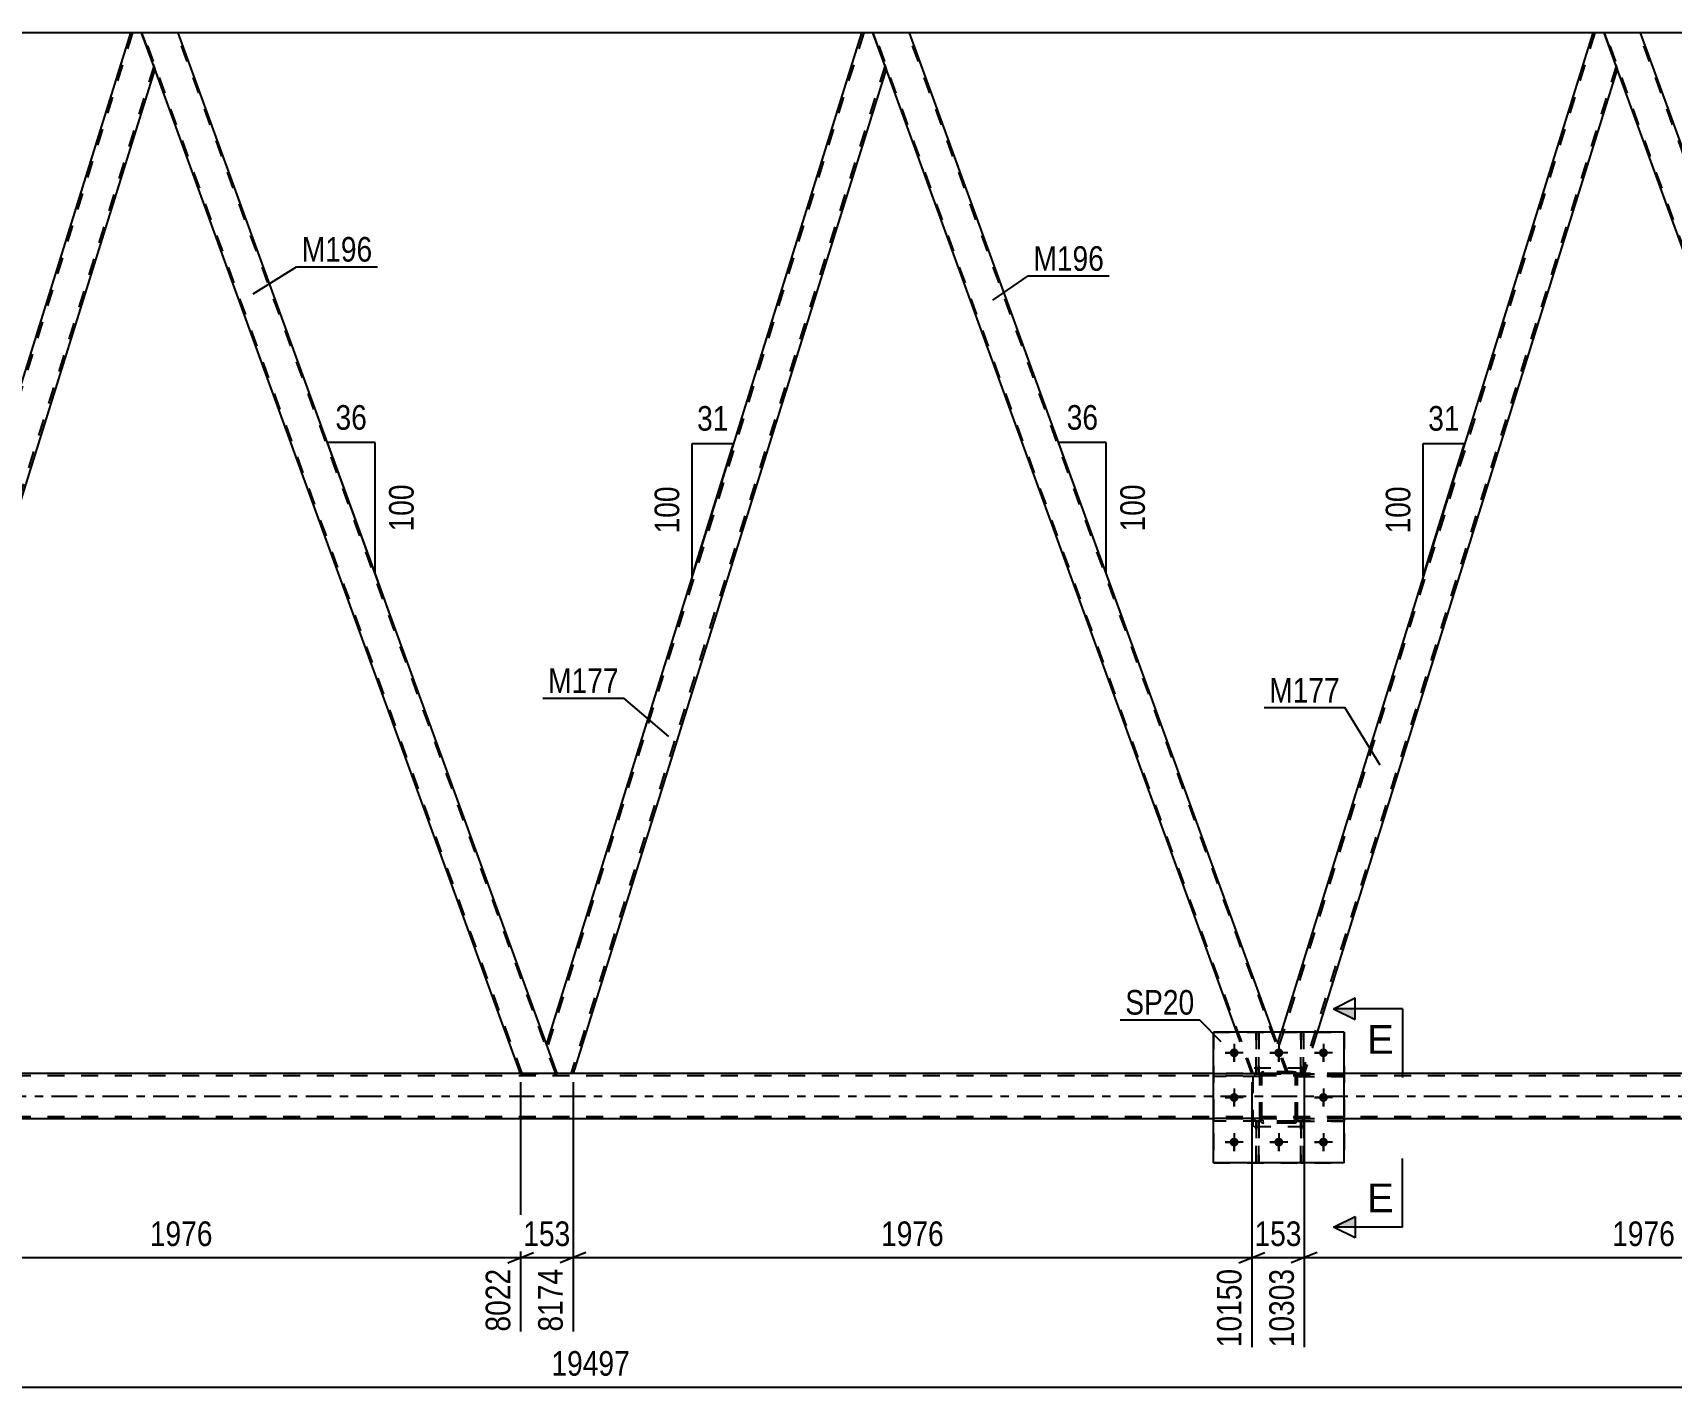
# Model space of a CAD drawing. Header units: millimetres. Extents: x 0 to 841, y 0 to 594.
# Drawn here: x 355.8 to 546.6, y 278.7 to 436.5 of the extents above; entities that cross this region are included whole.
import ezdxf

# ---------------------------------------------------------------- set-up
doc = ezdxf.new("R2010")
doc.units = ezdxf.units.MM
doc.linetypes.add('DXK_LINE_DOT2', pattern=[3.9198, 1.9599, -1.9599])
doc.linetypes.add('DXK_LINE_DOT3', pattern=[5.9187, 2.979, -0.9799, 0.9799, -0.9799])
doc.styles.add('Arial', font='ARIAL.TTF', dxfattribs={"height": 0.2})
doc.styles.add('Arial Narrow', font='ARIALN.TTF', dxfattribs={"height": 0.2})

# ---------------------------------------------------------------- blocks, each defined once
blk = doc.blocks.new('Part-318888172-4094 - 3660')
at = {"color": 7, "linetype": 'DXK_LINE_DOT2'}
for p, q in [((503.1, 314.9), (503.1, 315.22)), ((503.1, 315.22), (508.5, 315.22)), ((508.5, 314.9), (503.1, 314.9)), ((503.7, 314.9), (503.7, 315.22)), ((508.5, 315.22), (508.5, 314.9))]:
    blk.add_line(p, q, dxfattribs=at)
blk = doc.blocks.new('Part-318888172-4133 - 3660')
at = {"color": 7, "linetype": 'DXK_LINE_DOT2'}
for p, q in [((498.57, 309.69), (498.25, 309.69)), ((498.25, 309.69), (498.25, 304.86)), ((498.25, 309.09), (498.57, 309.09)), ((498.57, 304.86), (498.57, 309.69)), ((498.25, 304.86), (498.57, 304.86))]:
    blk.add_line(p, q, dxfattribs=at)
blk = doc.blocks.new('Part-318888172-4115 - 3660')
at = {"color": 7, "linetype": 'DXK_LINE_DOT2'}
for p, q in [((503.9, 315.86), (497.9, 315.86)), ((497.9, 309.06), (497.9, 315.86)), ((503.9, 309.06), (503.9, 315.86)), ((503.9, 309.06), (497.9, 309.06))]:
    blk.add_line(p, q, dxfattribs=at)
blk = doc.blocks.new('Part-318888172-3924 - 3660')
at = {"color": 7, "linetype": 'DXK_LINE_DOT2'}
for p, q in [((508.5, 310.02), (503.1, 310.02)), ((503.1, 310.02), (503.1, 309.7)), ((503.1, 309.7), (508.5, 309.7)), ((503.7, 309.7), (503.7, 310.02)), ((508.5, 309.7), (508.5, 310.02))]:
    blk.add_line(p, q, dxfattribs=at)
blk = doc.blocks.new('Part-318888172-4158 - 3660')
at = {"color": 7, "linetype": 'DXK_LINE_DOT2'}
for p, q in [((498.7, 315), (498.74, 315.16)), ((498.74, 315.16), (498.7, 315)), ((498.7, 314.98), (498.7, 315)), ((498.7, 315), (498.7, 314.98)), ((498.7, 309.94), (498.7, 314.98)), ((498.94, 315), (498.96, 315.07)), ((498.94, 314.98), (498.94, 315)), ((498.94, 315), (498.94, 314.98)), ((498.94, 309.94), (498.94, 314.98)), ((498.96, 315.07), (499.01, 315.15)), ((499, 315.42), (499.18, 315.46)), ((499.18, 315.46), (499, 315.42)), ((499.01, 315.15), (499.09, 315.2)), ((499.09, 315.2), (499.18, 315.22)), ((502.62, 315.46), (499.18, 315.46)), ((499.18, 315.22), (502.62, 315.22)), ((502.62, 315.46), (502.8, 315.42)), ((502.8, 315.42), (502.62, 315.46)), ((502.62, 315.22), (502.71, 315.2)), ((502.71, 315.2), (502.79, 315.15)), ((502.79, 315.15), (502.84, 315.07)), ((502.86, 314.98), (502.84, 315.07)), ((502.85, 315), (502.86, 314.98)), ((502.86, 309.94), (502.86, 314.98)), ((503.06, 315.16), (503.09, 315)), ((503.09, 315), (503.06, 315.16)), ((503.09, 315), (503.1, 314.98)), ((503.1, 314.98), (503.09, 315)), ((503.1, 309.94), (503.1, 314.98)), ((498.74, 309.75), (498.7, 309.94)), ((498.7, 309.94), (498.74, 309.75)), ((498.96, 309.85), (498.94, 309.94)), ((499.01, 309.77), (498.96, 309.85)), ((499.18, 309.46), (499, 309.49)), ((499, 309.49), (499.18, 309.46)), ((499.09, 309.72), (499.01, 309.77)), ((499.18, 309.7), (499.09, 309.72)), ((502.62, 309.7), (499.18, 309.7)), ((502.62, 309.46), (499.18, 309.46)), ((502.71, 309.72), (502.62, 309.7)), ((502.8, 309.49), (502.62, 309.46)), ((502.62, 309.46), (502.8, 309.49)), ((502.79, 309.77), (502.71, 309.72)), ((502.84, 309.85), (502.79, 309.77)), ((502.86, 309.94), (502.84, 309.85)), ((503.1, 309.94), (503.06, 309.75)), ((503.06, 309.75), (503.1, 309.94))]:
    blk.add_line(p, q, dxfattribs=at)
at = {"color": 7, "linetype": 'DXK_LINE_DOT3'}
blk.add_line((500.9, 312.46), (500.9, 312.46), dxfattribs=at)
at = {"color": 7, "linetype": 'DXK_LINE_DOT2'}
for centre, start, end in [((499.18, 314.98), 112.5, 157.5), ((499.18, 314.98), 112.5, 157.5), ((502.62, 314.98), 22.5, 67.5), ((502.62, 314.98), 22.5, 67.5), ((499.18, 309.94), 202.5, 247.5), ((499.18, 309.94), 202.5, 247.5), ((502.62, 309.94), 292.5, 337.5), ((502.62, 309.94), 292.5, 337.5)]:
    blk.add_arc(centre, 0.48, start, end, dxfattribs=at)
blk = doc.blocks.new('Bolt-318888172-4126 - 3660')
at = {"color": 1, "linetype": 'Continuous'}
for p, q in [((495.7, 318.7), (495.7, 318)), ((500.9, 318.7), (500.9, 318)), ((506.1, 318.7), (506.1, 318)), ((494.66, 317.66), (495.35, 317.66)), ((495.7, 316.62), (495.7, 317.31)), ((496.74, 317.66), (496.05, 317.66)), ((499.86, 317.66), (500.55, 317.66)), ((500.9, 316.62), (500.9, 317.31)), ((501.94, 317.66), (501.25, 317.66)), ((505.06, 317.66), (505.75, 317.66)), ((506.1, 316.62), (506.1, 317.31)), ((507.14, 317.66), (506.45, 317.66)), ((495.7, 313.5), (495.7, 312.8)), ((506.1, 313.5), (506.1, 312.8)), ((494.66, 312.46), (495.35, 312.46)), ((495.7, 311.42), (495.7, 312.11)), ((496.74, 312.46), (496.05, 312.46)), ((505.06, 312.46), (505.75, 312.46)), ((506.1, 311.42), (506.1, 312.11)), ((507.14, 312.46), (506.45, 312.46)), ((494.66, 307.26), (495.35, 307.26)), ((495.7, 308.3), (495.7, 307.6)), ((496.74, 307.26), (496.05, 307.26)), ((499.86, 307.26), (500.55, 307.26)), ((500.9, 308.3), (500.9, 307.6)), ((501.94, 307.26), (501.25, 307.26)), ((505.06, 307.26), (505.75, 307.26)), ((506.1, 308.3), (506.1, 307.6)), ((507.14, 307.26), (506.45, 307.26)), ((495.7, 306.22), (495.7, 306.91)), ((500.9, 306.22), (500.9, 306.91)), ((506.1, 306.22), (506.1, 306.91))]:
    blk.add_line(p, q, dxfattribs=at)
blk = doc.blocks.new('Part-318888172-4116 - 3660')
at = {"color": 7, "linetype": 'DXK_LINE_DOT2'}
for p, q in [((498.7, 314.98), (498.74, 315.16)), ((498.74, 315.16), (498.7, 314.98)), ((498.7, 309.94), (498.7, 314.98)), ((498.94, 314.98), (498.96, 315.07)), ((498.94, 309.94), (498.94, 314.98)), ((498.96, 315.07), (499.01, 315.15)), ((499, 315.42), (499.18, 315.46)), ((499.18, 315.46), (499, 315.42)), ((499.01, 315.15), (499.09, 315.2)), ((499.09, 315.2), (499.18, 315.22)), ((502.62, 315.46), (499.18, 315.46)), ((499.18, 315.22), (502.62, 315.22)), ((502.62, 315.46), (502.8, 315.42)), ((502.8, 315.42), (502.62, 315.46)), ((502.62, 315.22), (502.71, 315.2)), ((502.71, 315.2), (502.79, 315.15)), ((502.79, 315.15), (502.84, 315.07)), ((502.84, 315.07), (502.86, 314.98)), ((502.86, 309.94), (502.86, 314.98)), ((503.06, 315.16), (503.1, 314.98)), ((503.1, 314.98), (503.06, 315.16)), ((503.1, 309.94), (503.1, 314.98)), ((498.74, 309.75), (498.7, 309.94)), ((498.7, 309.94), (498.74, 309.75)), ((498.96, 309.85), (498.94, 309.94)), ((499.01, 309.77), (498.96, 309.85)), ((499.18, 309.46), (499, 309.49)), ((499, 309.49), (499.18, 309.46)), ((499.09, 309.72), (499.01, 309.77)), ((499.18, 309.7), (499.09, 309.72)), ((502.62, 309.7), (499.18, 309.7)), ((502.62, 309.46), (499.18, 309.46)), ((502.71, 309.72), (502.62, 309.7)), ((502.8, 309.49), (502.62, 309.46)), ((502.62, 309.46), (502.8, 309.49)), ((502.79, 309.77), (502.71, 309.72)), ((502.84, 309.85), (502.79, 309.77)), ((502.86, 309.94), (502.84, 309.85)), ((503.1, 309.94), (503.06, 309.75)), ((503.06, 309.75), (503.1, 309.94))]:
    blk.add_line(p, q, dxfattribs=at)
at = {"color": 7, "linetype": 'DXK_LINE_DOT3'}
blk.add_line((500.9, 312.46), (500.9, 312.46), dxfattribs=at)
at = {"color": 7, "linetype": 'DXK_LINE_DOT2'}
for centre, start, end in [((499.18, 314.98), 112.5, 157.5), ((499.18, 314.98), 112.5, 157.5), ((502.62, 314.98), 22.5, 67.5), ((502.62, 314.98), 22.5, 67.5), ((499.18, 309.94), 202.5, 247.5), ((499.18, 309.94), 202.5, 247.5), ((502.62, 309.94), 292.5, 337.5), ((502.62, 309.94), 292.5, 337.5)]:
    blk.add_arc(centre, 0.48, start, end, dxfattribs=at)
blk = doc.blocks.new('Part-318888172-3821 - 3660')
at = {"color": 2, "linetype": 'Continuous'}
for p, q in [((367.19, 436.46), (330.48, 318.71)), ((368.5, 436.46), (367.19, 436.46)), ((370.03, 432.26), (368.5, 436.46)), ((370.05, 432.21), (333.59, 315.24)), ((331.75, 315.24), (330.5, 318.66))]:
    blk.add_line(p, q, dxfattribs=at)
at = {"color": 7, "linetype": 'DXK_LINE_DOT2'}
for p, q in [((367.44, 436.46), (330.62, 318.34)), ((369.92, 432.58), (333.34, 315.24)), ((370.05, 432.21), (370.03, 432.26)), ((370.05, 432.21), (370.03, 432.26)), ((330.48, 318.71), (330.5, 318.66)), ((333.59, 315.24), (331.75, 315.24))]:
    blk.add_line(p, q, dxfattribs=at)
blk = doc.blocks.new('Part-318888172-3826 - 3660')
at = {"color": 2, "linetype": 'Continuous'}
for p, q in [((372.76, 436.46), (368.5, 436.46)), ((415.64, 318.66), (372.76, 436.46)), ((412.62, 315.24), (370.03, 432.26))]:
    blk.add_line(p, q, dxfattribs=at)
at = {"color": 7, "linetype": 'DXK_LINE_DOT2'}
for p, q in [((368.5, 436.46), (370.03, 432.26)), ((412.8, 315.24), (368.67, 436.46)), ((416.71, 315.24), (372.59, 436.46)), ((416.88, 315.24), (415.64, 318.66)), ((412.62, 315.24), (416.88, 315.24))]:
    blk.add_line(p, q, dxfattribs=at)
blk = doc.blocks.new('Part-318888172-4157 - 3660')
at = {"color": 7, "linetype": 'DXK_LINE_DOT2'}
for p, q in [((503.1, 309.7), (503.1, 310.02)), ((503.1, 310.02), (508.5, 310.02)), ((508.5, 309.7), (503.1, 309.7)), ((503.7, 309.7), (503.7, 310.02)), ((508.5, 310.02), (508.5, 309.7))]:
    blk.add_line(p, q, dxfattribs=at)
blk = doc.blocks.new('Part-318888172-3944 - 3660')
at = {"color": 2, "linetype": 'Continuous'}
for p, q in [((457.9, 436.46), (453.64, 436.46)), ((500.26, 320.06), (457.9, 436.46)), ((496.01, 320.06), (455.17, 432.26))]:
    blk.add_line(p, q, dxfattribs=at)
at = {"color": 7, "linetype": 'DXK_LINE_DOT2'}
for p, q in [((453.64, 436.46), (455.17, 432.26)), ((497.93, 315.24), (453.81, 436.46)), ((501.85, 315.24), (457.72, 436.46)), ((497.76, 315.24), (496.01, 320.06)), ((502.02, 315.24), (500.26, 320.06)), ((502.02, 315.24), (497.76, 315.24))]:
    blk.add_line(p, q, dxfattribs=at)
blk = doc.blocks.new('Part-318888172-3909 - 3660')
at = {"color": 7, "linetype": 'DXK_LINE_DOT2'}
for p, q in [((493.3, 320.06), (508.5, 320.06)), ((493.3, 320.06), (493.3, 304.86)), ((508.5, 320.06), (508.5, 304.86)), ((493.3, 304.86), (508.5, 304.86))]:
    blk.add_line(p, q, dxfattribs=at)
blk = doc.blocks.new('Part-318888172-3921 - 3660')
at = {"color": 7, "linetype": 'DXK_LINE_DOT2'}
for p, q in [((498.7, 315.22), (493.3, 315.22)), ((493.3, 315.22), (493.3, 314.9)), ((498.7, 314.9), (493.3, 314.9)), ((498.1, 314.9), (498.1, 315.22)), ((498.7, 314.9), (498.7, 315.22))]:
    blk.add_line(p, q, dxfattribs=at)
blk = doc.blocks.new('Part-318888172-3927 - 3660')
at = {"color": 7, "linetype": 'DXK_LINE_DOT2'}
for p, q in [((508.5, 315.22), (503.1, 315.22)), ((503.1, 315.22), (503.1, 314.9)), ((503.1, 314.9), (508.5, 314.9)), ((503.7, 314.9), (503.7, 315.22)), ((508.5, 314.9), (508.5, 315.22))]:
    blk.add_line(p, q, dxfattribs=at)
blk = doc.blocks.new('Part-318888172-3939 - 3660')
at = {"color": 2, "linetype": 'Continuous'}
for p, q in [((452.32, 436.46), (415.62, 318.71)), ((453.64, 436.46), (452.32, 436.46)), ((455.17, 432.26), (453.64, 436.46)), ((455.19, 432.21), (418.73, 315.24)), ((416.88, 315.24), (415.64, 318.66))]:
    blk.add_line(p, q, dxfattribs=at)
at = {"color": 7, "linetype": 'DXK_LINE_DOT2'}
for p, q in [((452.57, 436.46), (415.75, 318.34)), ((455.05, 432.58), (418.47, 315.24)), ((455.19, 432.21), (455.17, 432.26)), ((455.19, 432.21), (455.17, 432.26)), ((415.62, 318.71), (415.64, 318.66)), ((418.73, 315.24), (416.88, 315.24))]:
    blk.add_line(p, q, dxfattribs=at)
blk = doc.blocks.new('Part-318888172-3984 - 3660')
at = {"color": 7, "linetype": 'DXK_LINE_DOT2'}
for p, q in [((498.7, 310.02), (493.3, 310.02)), ((493.3, 310.02), (493.3, 309.7)), ((498.7, 309.7), (493.3, 309.7)), ((498.1, 309.7), (498.1, 310.02)), ((498.7, 309.7), (498.7, 310.02))]:
    blk.add_line(p, q, dxfattribs=at)
blk = doc.blocks.new('Part-318888172-4002 - 3660')
at = {"color": 7, "linetype": 'DXK_LINE_DOT2'}
for p, q in [((503.45, 315.21), (503.45, 320.06)), ((503.45, 320.06), (503.77, 320.06)), ((503.77, 320.06), (503.77, 315.21)), ((503.45, 315.81), (503.77, 315.81)), ((503.77, 315.21), (503.45, 315.21))]:
    blk.add_line(p, q, dxfattribs=at)
blk = doc.blocks.new('Part-318888172-4007 - 3660')
at = {"color": 2, "linetype": 'Continuous'}
for p, q in [((508.5, 320.06), (493.3, 320.06)), ((493.3, 304.86), (493.3, 320.06)), ((508.5, 304.86), (508.5, 320.06)), ((508.5, 304.86), (493.3, 304.86))]:
    blk.add_line(p, q, dxfattribs=at)
blk = doc.blocks.new('Part-318888172-4012 - 3660')
at = {"color": 7, "linetype": 'DXK_LINE_DOT2'}
for p, q in [((778.93, 315), (103.5, 315)), ((508.5, 315.24), (493.3, 315.24)), ((778.93, 310.2), (103.5, 310.2)), ((508.5, 309.96), (493.3, 309.96))]:
    blk.add_line(p, q, dxfattribs=at)
at = {"color": 2, "linetype": 'Continuous'}
for p, q in [((493.3, 315.24), (253.28, 315.24)), ((663.57, 315.24), (508.5, 315.24)), ((493.3, 309.96), (253.29, 309.96)), ((663.57, 309.96), (508.5, 309.96))]:
    blk.add_line(p, q, dxfattribs=at)
at = {"color": 7, "linetype": 'DXK_LINE_DOT3'}
blk.add_line((103.5, 312.6), (778.93, 312.6), dxfattribs=at)
blk = doc.blocks.new('Part-318888172-4022 - 3660')
at = {"color": 7, "linetype": 'DXK_LINE_DOT2'}
for p, q in [((498.25, 304.86), (498.25, 309.69)), ((498.25, 309.69), (498.57, 309.69)), ((498.25, 309.09), (498.57, 309.09)), ((498.57, 309.69), (498.57, 304.86)), ((498.57, 304.86), (498.25, 304.86))]:
    blk.add_line(p, q, dxfattribs=at)
blk = doc.blocks.new('Part-318888172-4034 - 3660')
at = {"color": 2, "linetype": 'Continuous'}
for p, q in [((543.03, 436.46), (538.77, 436.46)), ((585.9, 318.66), (543.03, 436.46)), ((582.89, 315.24), (540.3, 432.26))]:
    blk.add_line(p, q, dxfattribs=at)
at = {"color": 7, "linetype": 'DXK_LINE_DOT2'}
for p, q in [((538.77, 436.46), (540.3, 432.26)), ((583.06, 315.24), (538.94, 436.46)), ((586.98, 315.24), (542.86, 436.46)), ((587.15, 315.24), (585.9, 318.66)), ((582.89, 315.24), (587.15, 315.24))]:
    blk.add_line(p, q, dxfattribs=at)
blk = doc.blocks.new('Part-318888172-4039 - 3660')
at = {"color": 7, "linetype": 'DXK_LINE_DOT2'}
for p, q in [((537.71, 436.46), (500.89, 318.34)), ((540.18, 432.58), (503.61, 315.24)), ((540.32, 432.21), (540.3, 432.26)), ((540.32, 432.21), (540.3, 432.26)), ((500.75, 318.71), (501.17, 320.06)), ((502.02, 315.24), (500.75, 318.71)), ((505.36, 320.06), (503.86, 315.24)), ((503.86, 315.24), (502.02, 315.24))]:
    blk.add_line(p, q, dxfattribs=at)
at = {"color": 2, "linetype": 'Continuous'}
for p, q in [((537.45, 436.46), (501.17, 320.06)), ((538.77, 436.46), (537.45, 436.46)), ((540.3, 432.26), (538.77, 436.46)), ((540.32, 432.21), (505.36, 320.06))]:
    blk.add_line(p, q, dxfattribs=at)
blk = doc.blocks.new('Part-318888172-4055 - 3660')
at = {"color": 2, "linetype": 'Continuous'}
for p, q in [((367.19, 436.46), (287.63, 436.46)), ((452.32, 436.46), (372.76, 436.46)), ((537.45, 436.46), (457.9, 436.46)), ((622.59, 436.46), (543.03, 436.46))]:
    blk.add_line(p, q, dxfattribs=at)
at = {"color": 7, "linetype": 'DXK_LINE_DOT2'}
for p, q in [((372.76, 436.46), (367.19, 436.46)), ((457.9, 436.46), (452.32, 436.46)), ((543.03, 436.46), (537.45, 436.46))]:
    blk.add_line(p, q, dxfattribs=at)
blk = doc.blocks.new('Part-318888172-4060 - 3660')
at = {"color": 7, "linetype": 'DXK_LINE_DOT2'}
for p, q in [((503.77, 309.69), (503.45, 309.69)), ((503.45, 309.69), (503.45, 304.86)), ((503.45, 309.09), (503.77, 309.09)), ((503.77, 304.86), (503.77, 309.69)), ((503.45, 304.86), (503.77, 304.86))]:
    blk.add_line(p, q, dxfattribs=at)
blk = doc.blocks.new('Bolt-318888172-4069 - 3660')
at = {"linetype": 'Continuous'}
for points in [[(496.22, 317.66, -1), (495.18, 317.66, -1)], [(501.42, 317.66, -1), (500.38, 317.66, -1)], [(506.62, 317.66, -1), (505.58, 317.66, -1)], [(496.22, 312.46, -1), (495.18, 312.46, -1)], [(506.62, 312.46, -1), (505.58, 312.46, -1)], [(496.22, 307.26, -1), (495.18, 307.26, -1)], [(501.42, 307.26, -1), (500.38, 307.26, -1)], [(506.62, 307.26, -1), (505.58, 307.26, -1)]]:
    blk.add_hatch(color=1, dxfattribs=at).paths.add_polyline_path(points)
at = {"color": 1, "linetype": 'Continuous'}
for p, q in [((495.7, 318.7), (495.7, 316.62)), ((500.9, 318.7), (500.9, 316.62)), ((506.1, 318.7), (506.1, 316.62)), ((496.74, 317.66), (494.66, 317.66)), ((501.94, 317.66), (499.86, 317.66)), ((507.14, 317.66), (505.06, 317.66)), ((495.7, 313.5), (495.7, 311.42)), ((506.1, 313.5), (506.1, 311.42)), ((496.74, 312.46), (494.66, 312.46)), ((507.14, 312.46), (505.06, 312.46)), ((496.74, 307.26), (494.66, 307.26)), ((495.7, 308.3), (495.7, 306.22)), ((501.94, 307.26), (499.86, 307.26)), ((500.9, 308.3), (500.9, 306.22)), ((507.14, 307.26), (505.06, 307.26)), ((506.1, 308.3), (506.1, 306.22))]:
    blk.add_line(p, q, dxfattribs=at)
blk = doc.blocks.new('Part-318888172-4072 - 3660')
at = {"color": 7, "linetype": 'DXK_LINE_DOT2'}
for p, q in [((498.25, 315.21), (498.25, 320.06)), ((498.25, 320.06), (498.57, 320.06)), ((498.57, 320.06), (498.57, 315.21)), ((498.25, 315.81), (498.57, 315.81)), ((498.57, 315.21), (498.25, 315.21))]:
    blk.add_line(p, q, dxfattribs=at)
blk = doc.blocks.new('Part-318888172-4091 - 3660')
at = {"color": 2, "linetype": 'Continuous'}
blk.add_line((498.57, 320.06), (498.25, 320.06), dxfattribs=at)
at = {"color": 7, "linetype": 'DXK_LINE_DOT2'}
for p, q in [((498.25, 320.06), (498.25, 315.21)), ((498.57, 315.21), (498.57, 320.06)), ((498.25, 315.81), (498.57, 315.81)), ((498.25, 315.21), (498.57, 315.21))]:
    blk.add_line(p, q, dxfattribs=at)
blk = doc.blocks.new('Part-318888172-4122 - 3660')
at = {"color": 7, "linetype": 'DXK_LINE_DOT2'}
for p, q in [((503.45, 304.86), (503.45, 309.69)), ((503.45, 309.69), (503.77, 309.69)), ((503.45, 309.09), (503.77, 309.09)), ((503.77, 309.69), (503.77, 304.86)), ((503.77, 304.86), (503.45, 304.86))]:
    blk.add_line(p, q, dxfattribs=at)
blk = doc.blocks.new('Part-318888172-4154 - 3660')
at = {"color": 2, "linetype": 'Continuous'}
blk.add_line((503.77, 320.06), (503.45, 320.06), dxfattribs=at)
at = {"color": 7, "linetype": 'DXK_LINE_DOT2'}
for p, q in [((503.45, 320.06), (503.45, 315.21)), ((503.77, 315.21), (503.77, 320.06)), ((503.45, 315.81), (503.77, 315.81)), ((503.45, 315.21), (503.77, 315.21))]:
    blk.add_line(p, q, dxfattribs=at)
blk = doc.blocks.new('Part-318888172-4155 - 3660')
at = {"color": 7, "linetype": 'DXK_LINE_DOT2'}
for p, q in [((498.7, 310.02), (493.3, 310.02)), ((493.3, 309.7), (493.3, 310.02)), ((498.7, 309.7), (493.3, 309.7)), ((498.1, 309.7), (498.1, 310.02)), ((498.7, 310.02), (498.7, 309.7))]:
    blk.add_line(p, q, dxfattribs=at)
blk = doc.blocks.new('Part-318888172-4156 - 3660')
at = {"color": 7, "linetype": 'DXK_LINE_DOT2'}
for p, q in [((498.7, 315.22), (493.3, 315.22)), ((493.3, 314.9), (493.3, 315.22)), ((498.7, 314.9), (493.3, 314.9)), ((498.1, 314.9), (498.1, 315.22)), ((498.7, 315.22), (498.7, 314.9))]:
    blk.add_line(p, q, dxfattribs=at)
blk = doc.blocks.new('Part-318888172-4159 - 3660')
at = {"color": 7, "linetype": 'DXK_LINE_DOT2'}
for p, q in [((503.9, 315.86), (497.9, 315.86)), ((497.9, 309.06), (497.9, 315.86)), ((503.9, 309.06), (503.9, 315.86)), ((503.9, 309.06), (497.9, 309.06))]:
    blk.add_line(p, q, dxfattribs=at)
blk = doc.blocks.new('AngleDimension-318888172-15987 - 3660')
at = {"color": 7, "linetype": 'Continuous'}
for p, q in [((432.59, 388.62), (437.41, 388.62)), ((432.59, 373.16), (437.41, 388.62)), ((432.59, 373.16), (432.59, 388.62)), ((432.64, 373.32), (432.59, 373.16))]:
    blk.add_line(p, q, dxfattribs=at)
at = {"color": 0}
for points in [[(437.43, 389.52), (437.43, 393.72), (432.57, 393.72), (432.57, 389.52)], [(431.69, 384.23), (427.49, 384.23), (427.49, 377.55), (431.69, 377.55)]]:
    blk.add_wipeout(points, dxfattribs=at)
at = {"color": 3, "style": 'Arial Narrow'}
blk.add_text('31', height=2.863, dxfattribs=at).set_placement((433.17, 390.12))
blk.add_text('100', height=2.863, rotation=90.0002, dxfattribs=at).set_placement((431.09, 378.15))
blk = doc.blocks.new('StraightDimension-318888172-4372 - 3660')
at = {"color": 7, "linetype": 'Continuous'}
for p, q in [((497.76, 314.24), (497.76, 283.37)), ((503.86, 314.24), (503.86, 283.37)), ((496.26, 293.21), (499.26, 294.41)), ((497.76, 293.81), (503.86, 293.81)), ((505.36, 294.41), (502.36, 293.21))]:
    blk.add_line(p, q, dxfattribs=at)
at = {"color": 0}
blk.add_wipeout([(504.15, 294.56), (504.15, 298.76), (497.47, 298.76), (497.47, 294.56)], dxfattribs=at)
at = {"color": 0, "linetype": 'Continuous'}
blk.add_wipeout([(503.26, 293.11), (499.06, 293.11), (499.06, 282.77), (503.26, 282.77)], dxfattribs=at)
at = {"color": 3, "style": 'Arial Narrow'}
blk.add_text('153', height=2.863, dxfattribs=at).set_placement((498.07, 295.16))
at = {"color": 3, "linetype": 'Continuous', "style": 'Arial Narrow'}
blk.add_text('10303', height=2.863, rotation=90.0002, dxfattribs=at).set_placement((502.66, 283.37))
blk = doc.blocks.new('StraightDimension-318888172-4391 - 3660')
at = {"color": 7, "linetype": 'Continuous'}
for p, q in [((503.86, 314.24), (503.86, 283.37)), ((582.89, 314.24), (582.89, 283.37)), ((505.36, 294.41), (502.36, 293.21)), ((503.86, 293.81), (582.89, 293.81)), ((581.39, 293.21), (584.39, 294.41))]:
    blk.add_line(p, q, dxfattribs=at)
at = {"color": 0}
blk.add_wipeout([(547.63, 294.56), (547.63, 298.76), (539.12, 298.76), (539.12, 294.56)], dxfattribs=at)
at = {"color": 0, "linetype": 'Continuous'}
blk.add_wipeout([(582.29, 293.11), (578.09, 293.11), (578.09, 282.77), (582.29, 282.77)], dxfattribs=at)
at = {"color": 3, "style": 'Arial Narrow'}
blk.add_text('1976', height=2.863, dxfattribs=at).set_placement((539.72, 295.16))
at = {"color": 3, "linetype": 'Continuous', "style": 'Arial Narrow'}
blk.add_text('12279', height=2.863, rotation=90.0002, dxfattribs=at).set_placement((581.69, 283.37))
blk = doc.blocks.new('StraightDimension-318888172-4315 - 3660')
at = {"color": 7, "linetype": 'Continuous'}
for p, q in [((333.59, 314.24), (333.59, 285.2)), ((412.62, 314.24), (412.62, 285.2)), ((335.09, 294.41), (332.09, 293.21)), ((333.59, 293.81), (412.62, 293.81)), ((411.12, 293.21), (414.12, 294.41))]:
    blk.add_line(p, q, dxfattribs=at)
at = {"color": 0}
blk.add_wipeout([(377.36, 294.56), (377.36, 298.76), (368.85, 298.76), (368.85, 294.56)], dxfattribs=at)
at = {"color": 0, "linetype": 'Continuous'}
blk.add_wipeout([(412.02, 293.11), (407.82, 293.11), (407.82, 284.6), (412.02, 284.6)], dxfattribs=at)
at = {"color": 3, "style": 'Arial Narrow'}
blk.add_text('1976', height=2.863, dxfattribs=at).set_placement((369.45, 295.16))
at = {"color": 3, "linetype": 'Continuous', "style": 'Arial Narrow'}
blk.add_text('8022', height=2.863, rotation=90.0002, dxfattribs=at).set_placement((411.42, 285.2))
blk = doc.blocks.new('StraightDimension-318888172-4334 - 3660')
at = {"color": 7, "linetype": 'Continuous'}
for p, q in [((412.62, 314.24), (412.62, 285.2)), ((418.73, 314.24), (418.73, 285.2)), ((411.12, 293.21), (414.12, 294.41)), ((412.62, 293.81), (418.73, 293.81)), ((420.23, 294.41), (417.23, 293.21))]:
    blk.add_line(p, q, dxfattribs=at)
at = {"color": 0}
blk.add_wipeout([(419.02, 294.56), (419.02, 298.76), (412.33, 298.76), (412.33, 294.56)], dxfattribs=at)
at = {"color": 0, "linetype": 'Continuous'}
blk.add_wipeout([(418.13, 293.11), (413.93, 293.11), (413.93, 284.6), (418.13, 284.6)], dxfattribs=at)
at = {"color": 3, "style": 'Arial Narrow'}
blk.add_text('153', height=2.863, dxfattribs=at).set_placement((412.93, 295.16))
at = {"color": 3, "linetype": 'Continuous', "style": 'Arial Narrow'}
blk.add_text('8174', height=2.863, rotation=90.0002, dxfattribs=at).set_placement((417.53, 285.2))
blk = doc.blocks.new('StraightDimension-318888172-4353 - 3660')
at = {"color": 7, "linetype": 'Continuous'}
for p, q in [((418.73, 314.24), (418.73, 285.2)), ((497.76, 314.24), (497.76, 283.37)), ((420.23, 294.41), (417.23, 293.21)), ((418.73, 293.81), (497.76, 293.81)), ((496.26, 293.21), (499.26, 294.41))]:
    blk.add_line(p, q, dxfattribs=at)
at = {"color": 0}
blk.add_wipeout([(462.5, 294.56), (462.5, 298.76), (453.99, 298.76), (453.99, 294.56)], dxfattribs=at)
at = {"color": 0, "linetype": 'Continuous'}
blk.add_wipeout([(497.16, 293.11), (492.96, 293.11), (492.96, 282.77), (497.16, 282.77)], dxfattribs=at)
at = {"color": 3, "style": 'Arial Narrow'}
blk.add_text('1976', height=2.863, dxfattribs=at).set_placement((454.59, 295.16))
at = {"color": 3, "linetype": 'Continuous', "style": 'Arial Narrow'}
blk.add_text('10150', height=2.863, rotation=90.0002, dxfattribs=at).set_placement((496.56, 283.37))
blk = doc.blocks.new('StraightDimension-318888172-4530 - 3660')
at = {"color": 7, "linetype": 'Continuous'}
blk.add_line((51.77, 278.71), (789.79, 278.71), dxfattribs=at)
at = {"color": 0}
blk.add_wipeout([(425.95, 279.46), (425.95, 283.66), (415.61, 283.66), (415.61, 279.46)], dxfattribs=at)
at = {"color": 3, "style": 'Arial Narrow'}
blk.add_text('19497', height=2.863, dxfattribs=at).set_placement((416.21, 280.06))
blk = doc.blocks.new('AngleDimension-318888172-16015 - 3660')
at = {"color": 7, "linetype": 'Continuous'}
for p, q in [((517.72, 388.62), (522.54, 388.62)), ((517.72, 373.16), (522.54, 388.62)), ((517.72, 373.16), (517.72, 388.62)), ((517.77, 373.32), (517.72, 373.16))]:
    blk.add_line(p, q, dxfattribs=at)
at = {"color": 0}
for points in [[(522.56, 389.52), (522.56, 393.72), (517.7, 393.72), (517.7, 389.52)], [(516.82, 384.23), (512.62, 384.23), (512.62, 377.55), (516.82, 377.55)]]:
    blk.add_wipeout(points, dxfattribs=at)
at = {"color": 3, "style": 'Arial Narrow'}
blk.add_text('31', height=2.863, dxfattribs=at).set_placement((518.3, 390.12))
blk.add_text('100', height=2.863, rotation=90.0002, dxfattribs=at).set_placement((516.22, 378.15))
blk = doc.blocks.new('AngleDimension-318888172-15989 - 3660')
at = {"color": 7, "linetype": 'Continuous'}
for p, q in [((395.67, 388.73), (390.13, 388.73)), ((395.67, 373.51), (390.13, 388.73)), ((395.67, 373.51), (395.67, 388.73)), ((397.6, 368.21), (395.67, 373.51))]:
    blk.add_line(p, q, dxfattribs=at)
at = {"color": 0}
for points in [[(395.33, 389.63), (395.33, 393.83), (390.47, 393.83), (390.47, 389.63)], [(400.77, 384.47), (396.57, 384.47), (396.57, 377.78), (400.77, 377.78)]]:
    blk.add_wipeout(points, dxfattribs=at)
at = {"color": 3, "style": 'Arial Narrow'}
blk.add_text('36', height=2.863, dxfattribs=at).set_placement((391.07, 390.23))
blk.add_text('100', height=2.863, rotation=90.0002, dxfattribs=at).set_placement((400.17, 378.38))
blk = doc.blocks.new('AngleDimension-318888172-16017 - 3660')
at = {"color": 7, "linetype": 'Continuous'}
for p, q in [((480.81, 388.73), (475.27, 388.73)), ((480.81, 373.51), (475.27, 388.73)), ((480.81, 373.51), (480.81, 388.73)), ((482.74, 368.21), (480.81, 373.51))]:
    blk.add_line(p, q, dxfattribs=at)
at = {"color": 0}
for points in [[(480.46, 389.63), (480.46, 393.83), (475.61, 393.83), (475.61, 389.63)], [(485.91, 384.47), (481.71, 384.47), (481.71, 377.78), (485.91, 377.78)]]:
    blk.add_wipeout(points, dxfattribs=at)
at = {"color": 3, "style": 'Arial Narrow'}
blk.add_text('36', height=2.863, dxfattribs=at).set_placement((476.21, 390.23))
blk.add_text('100', height=2.863, rotation=90.0002, dxfattribs=at).set_placement((485.31, 378.38))
blk = doc.blocks.new('SectionMark-318888172-5404 - 3660')
at = {"linetype": 'Continuous'}
for points in [[(509.79, 322.8), (509.79, 321.55), (507.29, 322.8)], [(509.79, 298.6), (509.79, 297.35), (507.29, 297.35)]]:
    blk.add_hatch(color=6, dxfattribs=at).paths.add_polyline_path(points)
at = {"color": 6, "linetype": 'Continuous'}
for p, q in [((507.29, 322.8), (509.79, 324.05)), ((515.29, 322.8), (507.29, 322.8)), ((507.29, 322.8), (509.79, 321.55)), ((509.79, 321.55), (509.79, 324.05)), ((515.29, 322.8), (515.29, 314.8)), ((515.29, 297.35), (515.29, 305.35)), ((507.29, 297.35), (509.79, 298.6)), ((509.79, 298.6), (509.79, 296.1)), ((515.29, 297.35), (507.29, 297.35)), ((509.79, 296.1), (507.29, 297.35))]:
    blk.add_line(p, q, dxfattribs=at)
at = {"color": 0, "linetype": 'Continuous'}
for points in [[(514.29, 317.55), (514.29, 321.05), (511.18, 321.05), (511.18, 317.55)], [(514.29, 299.1), (514.29, 302.6), (511.18, 302.6), (511.18, 299.1)]]:
    blk.add_wipeout(points, dxfattribs=at)
at = {"color": 3, "linetype": 'Continuous', "style": 'Arial'}
for p in [(511.18, 317.55), (511.18, 299.1)]:
    blk.add_text('E', height=3.34, dxfattribs=at).set_placement(p)
blk = doc.blocks.new('Mark-318888172-3822 - 3660')
at = {"color": 0}
blk.add_wipeout([(395.37, 409.81), (395.37, 412.81), (387.14, 412.81), (387.14, 409.81)], dxfattribs=at)
blk.add_wipeout([(395.37, 409.81), (395.37, 412.81), (387.14, 412.81), (387.14, 409.81)], dxfattribs=at)
at = {"color": 30, "linetype": 'Continuous'}
for p, q in [((381.5, 406.06), (386.54, 409.21)), ((386.54, 409.21), (395.97, 409.21))]:
    blk.add_line(p, q, dxfattribs=at)
at = {"color": 3, "style": 'Arial Narrow'}
blk.add_text('M196', height=2.863, dxfattribs=at).set_placement((387.14, 409.81))
blk = doc.blocks.new('Mark-318888172-3935 - 3660')
at = {"color": 0}
blk.add_wipeout([(424.04, 359.56), (424.04, 362.56), (415.82, 362.56), (415.82, 359.56)], dxfattribs=at)
blk.add_wipeout([(424.04, 359.56), (424.04, 362.56), (415.82, 362.56), (415.82, 359.56)], dxfattribs=at)
at = {"color": 30, "linetype": 'Continuous'}
for p in [(415.22, 358.96), (429.89, 354.51)]:
    blk.add_line(p, (424.64, 358.96), dxfattribs=at)
at = {"color": 3, "style": 'Arial Narrow'}
blk.add_text('M177', height=2.863, dxfattribs=at).set_placement((415.82, 359.56))
blk = doc.blocks.new('Mark-318888172-3940 - 3660')
at = {"color": 0}
blk.add_wipeout([(480.55, 408.74), (480.55, 411.74), (472.33, 411.74), (472.33, 408.74)], dxfattribs=at)
blk.add_wipeout([(480.55, 408.74), (480.55, 411.74), (472.33, 411.74), (472.33, 408.74)], dxfattribs=at)
at = {"color": 30, "linetype": 'Continuous'}
for p, q in [((467.6, 405.32), (471.73, 408.14)), ((471.73, 408.14), (481.15, 408.14))]:
    blk.add_line(p, q, dxfattribs=at)
at = {"color": 3, "style": 'Arial Narrow'}
blk.add_text('M196', height=2.863, dxfattribs=at).set_placement((472.33, 408.74))
blk = doc.blocks.new('Mark-318888172-4003 - 3660')
at = {"color": 0}
blk.add_wipeout([(491.07, 322.11), (491.07, 325.11), (483.03, 325.11), (483.03, 322.11)], dxfattribs=at)
blk.add_wipeout([(491.07, 322.11), (491.07, 325.11), (483.03, 325.11), (483.03, 322.11)], dxfattribs=at)
at = {"color": 30, "linetype": 'Continuous'}
for p in [(482.43, 321.51), (494.18, 318.93)]:
    blk.add_line(p, (491.67, 321.51), dxfattribs=at)
at = {"color": 3, "style": 'Arial Narrow'}
blk.add_text('SP20', height=2.863, dxfattribs=at).set_placement((483.03, 322.11))
blk = doc.blocks.new('Mark-318888172-4035 - 3660')
at = {"color": 0}
blk.add_wipeout([(508.01, 358.46), (508.01, 361.46), (499.79, 361.46), (499.79, 358.46)], dxfattribs=at)
blk.add_wipeout([(508.01, 358.46), (508.01, 361.46), (499.79, 361.46), (499.79, 358.46)], dxfattribs=at)
at = {"color": 30, "linetype": 'Continuous'}
for p in [(499.19, 357.86), (512.69, 351.16)]:
    blk.add_line(p, (508.61, 357.86), dxfattribs=at)
at = {"color": 3, "style": 'Arial Narrow'}
blk.add_text('M177', height=2.863, dxfattribs=at).set_placement((499.79, 358.46))

msp = doc.modelspace()

# ---------------------------------------------------------------- block references
for name in ['Part-318888172-4055 - 3660', 'Part-318888172-3821 - 3660', 'Part-318888172-3826 - 3660', 'Part-318888172-3939 - 3660', 'Part-318888172-3944 - 3660', 'Part-318888172-4039 - 3660', 'Part-318888172-4034 - 3660', 'Part-318888172-3909 - 3660', 'Part-318888172-4007 - 3660', 'Bolt-318888172-4126 - 3660', 'Bolt-318888172-4069 - 3660', 'Part-318888172-4072 - 3660', 'Part-318888172-4091 - 3660', 'Part-318888172-4002 - 3660', 'Part-318888172-4154 - 3660', 'Part-318888172-4012 - 3660', 'Part-318888172-3921 - 3660', 'Part-318888172-4156 - 3660', 'Part-318888172-4115 - 3660', 'Part-318888172-4159 - 3660', 'Part-318888172-4158 - 3660', 'Part-318888172-4116 - 3660', 'Part-318888172-4094 - 3660', 'Part-318888172-3927 - 3660', 'Part-318888172-3984 - 3660', 'Part-318888172-4155 - 3660', 'Part-318888172-4133 - 3660', 'Part-318888172-4022 - 3660', 'Part-318888172-3924 - 3660', 'Part-318888172-4157 - 3660', 'Part-318888172-4060 - 3660', 'Part-318888172-4122 - 3660']:
    msp.add_blockref(name, (0, 0))

# ---------------------------------------------------------------- next in the draw order: block references
for name in ['AngleDimension-318888172-15987 - 3660', 'StraightDimension-318888172-4315 - 3660', 'StraightDimension-318888172-4372 - 3660']:
    msp.add_blockref(name, (0, 0))

# ---------------------------------------------------------------- next in the draw order: block references
for name in ['StraightDimension-318888172-4334 - 3660', 'StraightDimension-318888172-4391 - 3660']:
    msp.add_blockref(name, (0, 0))

# ---------------------------------------------------------------- next in the draw order: block references
msp.add_blockref('StraightDimension-318888172-4353 - 3660', (0, 0))

# ---------------------------------------------------------------- next in the draw order: block references
msp.add_blockref('StraightDimension-318888172-4530 - 3660', (0, 0))

# ---------------------------------------------------------------- next in the draw order: block references
for name in ['Mark-318888172-3822 - 3660', 'Mark-318888172-3940 - 3660', 'AngleDimension-318888172-15989 - 3660', 'AngleDimension-318888172-16017 - 3660', 'AngleDimension-318888172-16015 - 3660', 'Mark-318888172-3935 - 3660', 'Mark-318888172-4035 - 3660', 'Mark-318888172-4003 - 3660', 'SectionMark-318888172-5404 - 3660']:
    msp.add_blockref(name, (0, 0))

doc.saveas('drawing.dxf')
